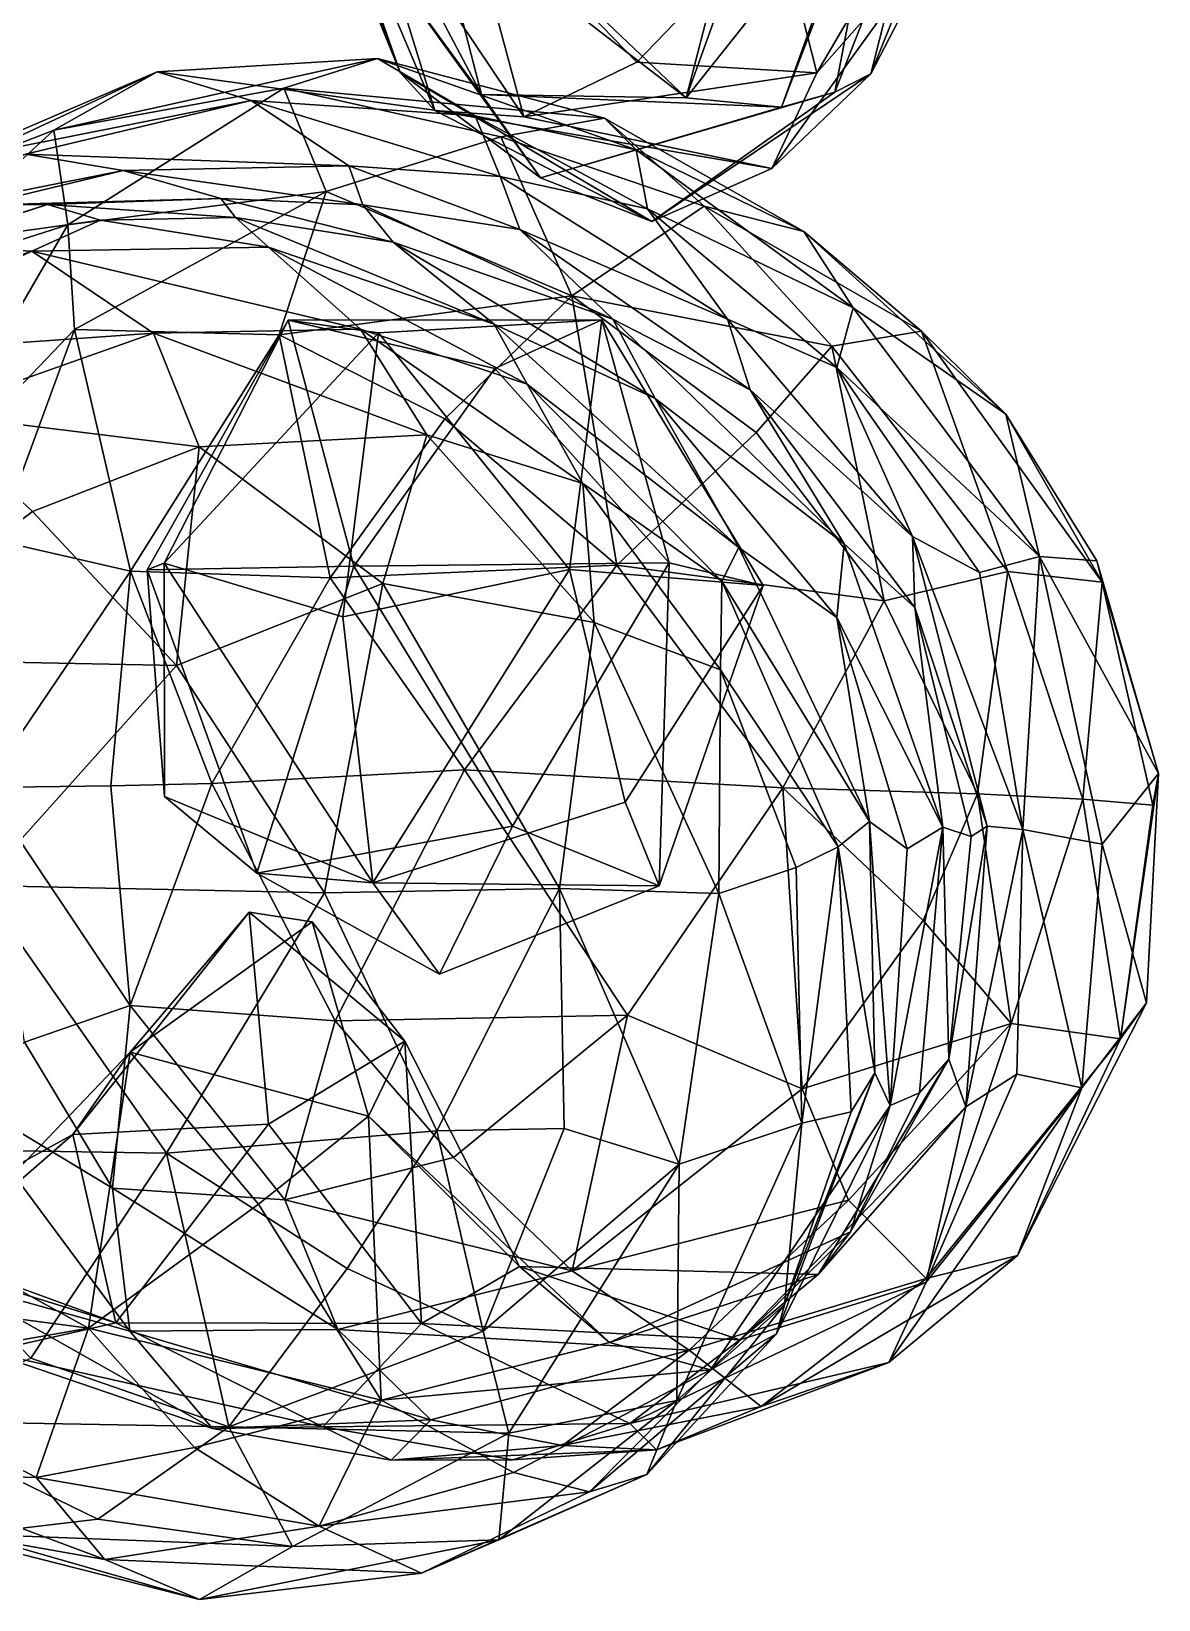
# Model space of a CAD drawing. Extents: x 373697 to 374058, y 6959904 to 6960301.
# Drawn here: x 373932.43 to 373952.57, y 6960066.12 to 6960094.14 of the extents above; entities that cross this region are included whole.
import ezdxf

# ---------------------------------------------------------------- set-up
doc = ezdxf.new("R2010")
doc.units = 0
doc.layers.add('Bht_Fk', color=7, linetype='CONTINUOUS')

msp = doc.modelspace()

# ---------------------------------------------------------------- linework, layer by layer
at = {"layer": 'Bht_Fk'}
for points in [[(373945.837, 6960092.786, 228.473), (373947.545, 6960097.249, 230.813), (373947.751, 6960098.077, 228.889)], [(373945.837, 6960092.786, 228.473), (373947.751, 6960098.077, 228.889), (373946.788, 6960093.053, 226.896)], [(373948.37, 6960097.095, 227.271), (373946.788, 6960093.053, 226.896), (373947.751, 6960098.077, 228.889)], [(373939.021, 6960093.409, 223.509), (373937.48, 6960097.821, 221.43), (373937.513, 6960097.135, 222.833)], [(373939.021, 6960093.409, 223.509), (373939.64, 6960092.726, 221.594), (373937.48, 6960097.821, 221.43)], [(373939.64, 6960092.726, 221.594), (373938.348, 6960096.916, 219.682), (373937.48, 6960097.821, 221.43)], [(373940.478, 6960093.015, 226.923), (373937.768, 6960096.725, 224.382), (373938.058, 6960097.592, 226.345)], [(373940.478, 6960093.015, 226.923), (373938.058, 6960097.592, 226.345), (373939.59, 6960096.456, 228.488)], [(373945.207, 6960095.937, 231.517), (373947.545, 6960097.249, 230.813), (373944.136, 6960092.953, 229.691)], [(373945.837, 6960092.786, 228.473), (373944.136, 6960092.953, 229.691), (373947.545, 6960097.249, 230.813)], [(373946.47, 6960093.4, 222.016), (373948.703, 6960097.212, 222.911), (373945.761, 6960096.196, 220.002)], [(373946.47, 6960093.4, 222.016), (373948.83, 6960096.088, 224.665), (373948.703, 6960097.212, 222.911)], [(373939.021, 6960093.409, 223.509), (373937.513, 6960097.135, 222.833), (373937.768, 6960096.725, 224.382)], [(373938.348, 6960096.916, 219.682), (373939.64, 6960092.726, 221.594), (373941.235, 6960092.616, 220.429)], [(373940.095, 6960096.846, 218.639), (373938.348, 6960096.916, 219.682), (373941.235, 6960092.616, 220.429)], [(373948.37, 6960097.095, 227.271), (373947.43, 6960093.383, 225.575), (373946.788, 6960093.053, 226.896)], [(373948.884, 6960096.996, 226.087), (373947.43, 6960093.383, 225.575), (373948.37, 6960097.095, 227.271)], [(373948.83, 6960096.088, 224.665), (373947.43, 6960093.383, 225.575), (373948.884, 6960096.996, 226.087)], [(373937.768, 6960096.725, 224.382), (373940.478, 6960093.015, 226.923), (373941.533, 6960091.523, 225.526)], [(373941.533, 6960091.523, 225.526), (373939.021, 6960093.409, 223.509), (373937.768, 6960096.725, 224.382)], [(373943.25, 6960093.591, 219.806), (373940.095, 6960096.846, 218.639), (373941.235, 6960092.616, 220.429)], [(373945.761, 6960096.196, 220.002), (373940.095, 6960096.846, 218.639), (373943.25, 6960093.591, 219.806)], [(373939.59, 6960096.456, 228.488), (373941.925, 6960095.057, 230.044), (373944.136, 6960092.953, 229.691)], [(373944.136, 6960092.953, 229.691), (373940.478, 6960093.015, 226.923), (373939.59, 6960096.456, 228.488)], [(373944.943, 6960096.104, 231.517), (373944.136, 6960092.953, 229.691), (373941.925, 6960095.057, 230.044)], [(373943.25, 6960093.591, 219.806), (373946.47, 6960093.4, 222.016), (373945.761, 6960096.196, 220.002)], [(373944.943, 6960096.104, 231.517), (373945.207, 6960095.937, 231.517), (373944.136, 6960092.953, 229.691)], [(373947.43, 6960093.383, 225.575), (373948.83, 6960096.088, 224.665), (373945.664, 6960091.692, 223.456)], [(373948.83, 6960096.088, 224.665), (373946.47, 6960093.4, 222.016), (373945.664, 6960091.692, 223.456)], [(373936.946, 6960093.127, 175.206), (373932.833, 6960092.374, 172.302), (373938.619, 6960093.659, 173.978)], [(373932.833, 6960092.374, 172.302), (373934.68, 6960093.418, 171.148), (373938.619, 6960093.659, 173.978)], [(373934.68, 6960093.418, 171.148), (373940.364, 6960092.635, 172.749), (373938.619, 6960093.659, 173.978)], [(373942.675, 6960092.591, 176.842), (373936.946, 6960093.127, 175.206), (373938.619, 6960093.659, 173.978)], [(373942.675, 6960092.591, 176.842), (373938.619, 6960093.659, 173.978), (373943.239, 6960092.023, 175.258)], [(373938.619, 6960093.659, 173.978), (373940.364, 6960092.635, 172.749), (373943.239, 6960092.023, 175.258)], [(373946.47, 6960093.4, 222.016), (373943.25, 6960093.591, 219.806), (373941.235, 6960092.616, 220.429)], [(373934.68, 6960093.418, 171.148), (373932.833, 6960092.374, 172.302), (373930.484, 6960091.457, 169.897)], [(373930.484, 6960091.457, 169.897), (373930.998, 6960091.842, 168.283), (373934.68, 6960093.418, 171.148)], [(373930.998, 6960091.842, 168.283), (373936.36, 6960092.905, 169.913), (373934.68, 6960093.418, 171.148)], [(373934.68, 6960093.418, 171.148), (373936.36, 6960092.905, 169.913), (373940.364, 6960092.635, 172.749)], [(373943.52, 6960090.743, 224.38), (373939.021, 6960093.409, 223.509), (373941.533, 6960091.523, 225.526)], [(373943.52, 6960090.743, 224.38), (373939.64, 6960092.726, 221.594), (373939.021, 6960093.409, 223.509)], [(373941.235, 6960092.616, 220.429), (373945.664, 6960091.692, 223.456), (373946.47, 6960093.4, 222.016)], [(373943.52, 6960090.743, 224.38), (373947.43, 6960093.383, 225.575), (373945.664, 6960091.692, 223.456)], [(373947.43, 6960093.383, 225.575), (373943.52, 6960090.743, 224.38), (373946.788, 6960093.053, 226.896)], [(373933.084, 6960090.683, 174.264), (373932.833, 6960092.374, 172.302), (373936.946, 6960093.127, 175.206)], [(373933.084, 6960090.683, 174.264), (373936.946, 6960093.127, 175.206), (373937.704, 6960091.279, 177.348)], [(373940.819, 6960092.256, 177.798), (373936.946, 6960093.127, 175.206), (373942.675, 6960092.591, 176.842)], [(373937.704, 6960091.279, 177.348), (373936.946, 6960093.127, 175.206), (373940.819, 6960092.256, 177.798)], [(373944.136, 6960092.953, 229.691), (373945.837, 6960092.786, 228.473), (373940.478, 6960093.015, 226.923)], [(373941.533, 6960091.523, 225.526), (373940.478, 6960093.015, 226.923), (373945.837, 6960092.786, 228.473)], [(373945.837, 6960092.786, 228.473), (373946.788, 6960093.053, 226.896), (373941.533, 6960091.523, 225.526)], [(373946.788, 6960093.053, 226.896), (373943.52, 6960090.743, 224.38), (373941.533, 6960091.523, 225.526)], [(373930.998, 6960091.842, 168.283), (373932.33, 6960091.946, 167.013), (373936.36, 6960092.905, 169.913)], [(373932.33, 6960091.946, 167.013), (373938.106, 6960091.742, 168.682), (373936.36, 6960092.905, 169.913)], [(373936.36, 6960092.905, 169.913), (373940.811, 6960091.551, 171.165), (373940.364, 6960092.635, 172.749)], [(373936.36, 6960092.905, 169.913), (373938.106, 6960091.742, 168.682), (373940.811, 6960091.551, 171.165)], [(373939.64, 6960092.726, 221.594), (373943.52, 6960090.743, 224.38), (373945.664, 6960091.692, 223.456)], [(373945.664, 6960091.692, 223.456), (373941.235, 6960092.616, 220.429), (373939.64, 6960092.726, 221.594)], [(373943.239, 6960092.023, 175.258), (373940.364, 6960092.635, 172.749), (373943.441, 6960090.971, 173.614)], [(373940.364, 6960092.635, 172.749), (373940.811, 6960091.551, 171.165), (373943.441, 6960090.971, 173.614)], [(373944.456, 6960091.018, 179.251), (373940.819, 6960092.256, 177.798), (373942.675, 6960092.591, 176.842)], [(373942.675, 6960092.591, 176.842), (373943.239, 6960092.023, 175.258), (373946.235, 6960090.567, 177.722)], [(373944.456, 6960091.018, 179.251), (373942.675, 6960092.591, 176.842), (373946.235, 6960090.567, 177.722)], [(373932.833, 6960092.374, 172.302), (373929.891, 6960089.667, 171.348), (373930.484, 6960091.457, 169.897)], [(373932.833, 6960092.374, 172.302), (373933.084, 6960090.683, 174.264), (373929.891, 6960089.667, 171.348)], [(373937.704, 6960091.279, 177.348), (373940.819, 6960092.256, 177.798), (373942.09, 6960089.418, 180.011)], [(373942.09, 6960089.418, 180.011), (373940.819, 6960092.256, 177.798), (373944.456, 6960091.018, 179.251)], [(373934.075, 6960091.658, 165.829), (373932.33, 6960091.946, 167.013), (373930.392, 6960090.926, 164.358)], [(373932.33, 6960091.946, 167.013), (373934.075, 6960091.658, 165.829), (373938.106, 6960091.742, 168.682)], [(373946.235, 6960090.567, 177.722), (373943.239, 6960092.023, 175.258), (373947.117, 6960089.201, 176.296)], [(373943.239, 6960092.023, 175.258), (373943.441, 6960090.971, 173.614), (373947.117, 6960089.201, 176.296)], [(373931.508, 6960091.037, 163.409), (373934.075, 6960091.658, 165.829), (373930.392, 6960090.926, 164.358)], [(373935.819, 6960091.156, 164.641), (373934.075, 6960091.658, 165.829), (373931.508, 6960091.037, 163.409)], [(373934.075, 6960091.658, 165.829), (373938.358, 6960091.041, 167.064), (373938.106, 6960091.742, 168.682)], [(373934.075, 6960091.658, 165.829), (373935.819, 6960091.156, 164.641), (373938.358, 6960091.041, 167.064)], [(373938.106, 6960091.742, 168.682), (373941.162, 6960090.6, 169.556), (373940.811, 6960091.551, 171.165)], [(373938.106, 6960091.742, 168.682), (373938.358, 6960091.041, 167.064), (373941.162, 6960090.6, 169.556)], [(373940.811, 6960091.551, 171.165), (373944.871, 6960089.001, 172.255), (373943.441, 6960090.971, 173.614)], [(373940.811, 6960091.551, 171.165), (373941.162, 6960090.6, 169.556), (373944.871, 6960089.001, 172.255)], [(373928.726, 6960089.751, 160.914), (373930.411, 6960090.314, 159.741), (373932.721, 6960091.05, 162.449)], [(373932.721, 6960091.05, 162.449), (373931.508, 6960091.037, 163.409), (373928.726, 6960089.751, 160.914)], [(373930.411, 6960090.314, 159.741), (373933.671, 6960090.77, 160.893), (373932.721, 6960091.05, 162.449)], [(373935.819, 6960091.156, 164.641), (373931.508, 6960091.037, 163.409), (373932.721, 6960091.05, 162.449)], [(373935.819, 6960091.156, 164.641), (373932.721, 6960091.05, 162.449), (373936.084, 6960090.817, 163.022)], [(373932.721, 6960091.05, 162.449), (373933.671, 6960090.77, 160.893), (373936.084, 6960090.817, 163.022)], [(373933.205, 6960088.817, 175.396), (373933.084, 6960090.683, 174.264), (373937.704, 6960091.279, 177.348)], [(373933.205, 6960088.817, 175.396), (373937.704, 6960091.279, 177.348), (373936.861, 6960088.721, 178.08)], [(373938.358, 6960091.041, 167.064), (373935.819, 6960091.156, 164.641), (373938.897, 6960090.378, 165.504)], [(373935.819, 6960091.156, 164.641), (373936.084, 6960090.817, 163.022), (373938.897, 6960090.378, 165.504)], [(373936.861, 6960088.721, 178.08), (373937.704, 6960091.279, 177.348), (373942.09, 6960089.418, 180.011)], [(373938.358, 6960091.041, 167.064), (373942.821, 6960088.997, 168.274), (373941.162, 6960090.6, 169.556)], [(373938.358, 6960091.041, 167.064), (373938.897, 6960090.378, 165.504), (373942.821, 6960088.997, 168.274)], [(373932.442, 6960090.214, 158.631), (373933.671, 6960090.77, 160.893), (373930.411, 6960090.314, 159.741)], [(373932.442, 6960090.214, 158.631), (373936.673, 6960090.284, 161.491), (373933.671, 6960090.77, 160.893)], [(373936.084, 6960090.817, 163.022), (373933.671, 6960090.77, 160.893), (373936.673, 6960090.284, 161.491)], [(373940.702, 6960088.911, 164.263), (373936.084, 6960090.817, 163.022), (373936.673, 6960090.284, 161.491)], [(373938.897, 6960090.378, 165.504), (373936.084, 6960090.817, 163.022), (373940.702, 6960088.911, 164.263)], [(373944.456, 6960091.018, 179.251), (373946.737, 6960088.518, 180.873), (373942.09, 6960089.418, 180.011)], [(373943.441, 6960090.971, 173.614), (373946.824, 6960088.138, 174.49), (373947.117, 6960089.201, 176.296)], [(373944.871, 6960089.001, 172.255), (373946.824, 6960088.138, 174.49), (373943.441, 6960090.971, 173.614)], [(373944.456, 6960091.018, 179.251), (373948.338, 6960088.784, 179.771), (373946.737, 6960088.518, 180.873)], [(373948.338, 6960088.784, 179.771), (373944.456, 6960091.018, 179.251), (373946.235, 6960090.567, 177.722)], [(373929.891, 6960089.667, 171.348), (373933.084, 6960090.683, 174.264), (373930.149, 6960085.624, 173.308)], [(373933.084, 6960090.683, 174.264), (373933.205, 6960088.817, 175.396), (373930.149, 6960085.624, 173.308)], [(373941.162, 6960090.6, 169.556), (373945.278, 6960087.735, 170.424), (373944.871, 6960089.001, 172.255)], [(373942.821, 6960088.997, 168.274), (373945.278, 6960087.735, 170.424), (373941.162, 6960090.6, 169.556)], [(373949.847, 6960087.303, 178.718), (373946.235, 6960090.567, 177.722), (373947.117, 6960089.201, 176.296)], [(373948.338, 6960088.784, 179.771), (373946.235, 6960090.567, 177.722), (373949.847, 6960087.303, 178.718)], [(373930.411, 6960090.314, 159.741), (373926.923, 6960088.265, 156.878), (373932.442, 6960090.214, 158.631)], [(373932.442, 6960090.214, 158.631), (373926.923, 6960088.265, 156.878), (373928.457, 6960088.313, 155.656)], [(373928.457, 6960088.313, 155.656), (373934.619, 6960088.751, 157.389), (373932.442, 6960090.214, 158.631)], [(373936.673, 6960090.284, 161.491), (373932.442, 6960090.214, 158.631), (373938.315, 6960088.822, 160.113)], [(373932.442, 6960090.214, 158.631), (373934.619, 6960088.751, 157.389), (373938.315, 6960088.822, 160.113)], [(373941.291, 6960087.837, 162.61), (373936.673, 6960090.284, 161.491), (373938.315, 6960088.822, 160.113)], [(373936.673, 6960090.284, 161.491), (373941.291, 6960087.837, 162.61), (373940.702, 6960088.911, 164.263)], [(373938.897, 6960090.378, 165.504), (373943.582, 6960087.581, 166.784), (373942.821, 6960088.997, 168.274)], [(373940.702, 6960088.911, 164.263), (373943.582, 6960087.581, 166.784), (373938.897, 6960090.378, 165.504)], [(373942.09, 6960089.418, 180.011), (373939.824, 6960087.218, 180.023), (373936.861, 6960088.721, 178.08)], [(373942.09, 6960089.418, 180.011), (373942.892, 6960084.607, 181.556), (373939.824, 6960087.218, 180.023)], [(373942.09, 6960089.418, 180.011), (373946.737, 6960088.518, 180.873), (373945.382, 6960086.976, 181.545)], [(373942.09, 6960089.418, 180.011), (373945.382, 6960086.976, 181.545), (373942.892, 6960084.607, 181.556)], [(373946.824, 6960088.138, 174.49), (373950.444, 6960084.76, 177.134), (373947.117, 6960089.201, 176.296)], [(373950.444, 6960084.76, 177.134), (373949.847, 6960087.303, 178.718), (373947.117, 6960089.201, 176.296)], [(373933.205, 6960088.817, 175.396), (373931.818, 6960085.042, 175.186), (373930.149, 6960085.624, 173.308)], [(373931.818, 6960085.042, 175.186), (373933.205, 6960088.817, 175.396), (373934.207, 6960084.495, 177.328)], [(373933.205, 6960088.817, 175.396), (373936.861, 6960088.721, 178.08), (373934.207, 6960084.495, 177.328)], [(373937.023, 6960088.98, 41.424), (373934.5, 6960084.518, 40.595), (373934.807, 6960084.639, 38.564)], [(373934.5, 6960084.518, 40.595), (373937.023, 6960088.98, 41.424), (373938.195, 6960084.586, 43.312)], [(373934.619, 6960088.751, 157.389), (373939.497, 6960086.931, 159.064), (373938.315, 6960088.822, 160.113)], [(373938.634, 6960088.754, 40.13), (373937.023, 6960088.98, 41.424), (373934.807, 6960084.639, 38.564)], [(373940.717, 6960088.118, 43.803), (373937.023, 6960088.98, 41.424), (373942.625, 6960088.989, 43.056)], [(373937.023, 6960088.98, 41.424), (373938.634, 6960088.754, 40.13), (373942.625, 6960088.989, 43.056)], [(373937.023, 6960088.98, 41.424), (373940.717, 6960088.118, 43.803), (373938.195, 6960084.586, 43.312)], [(373942.289, 6960086.066, 161.289), (373941.291, 6960087.837, 162.61), (373938.315, 6960088.822, 160.113)], [(373939.497, 6960086.931, 159.064), (373942.289, 6960086.066, 161.289), (373938.315, 6960088.822, 160.113)], [(373938.634, 6960088.754, 40.13), (373942.047, 6960084.524, 40.657), (373942.625, 6960088.989, 43.056)], [(373940.702, 6960088.911, 164.263), (373945.073, 6960084.921, 165.441), (373943.582, 6960087.581, 166.784)], [(373940.702, 6960088.911, 164.263), (373941.291, 6960087.837, 162.61), (373945.073, 6960084.921, 165.441)], [(373943.832, 6960084.644, 44.987), (373940.717, 6960088.118, 43.803), (373942.625, 6960088.989, 43.056)], [(373942.047, 6960084.524, 40.657), (373945.51, 6960084.24, 43.673), (373942.625, 6960088.989, 43.056)], [(373945.51, 6960084.24, 43.673), (373943.832, 6960084.644, 44.987), (373942.625, 6960088.989, 43.056)], [(373946.959, 6960084.986, 169.367), (373945.278, 6960087.735, 170.424), (373942.821, 6960088.997, 168.274)], [(373943.582, 6960087.581, 166.784), (373946.959, 6960084.986, 169.367), (373942.821, 6960088.997, 168.274)], [(373946.824, 6960088.138, 174.49), (373944.871, 6960089.001, 172.255), (373948.178, 6960085.115, 173.024)], [(373944.871, 6960089.001, 172.255), (373945.278, 6960087.735, 170.424), (373948.178, 6960085.115, 173.024)], [(373948.338, 6960088.784, 179.771), (373949.882, 6960084.491, 181.896), (373946.737, 6960088.518, 180.873)], [(373949.882, 6960084.491, 181.896), (373948.338, 6960088.784, 179.771), (373951.567, 6960084.303, 180.64)], [(373948.338, 6960088.784, 179.771), (373949.847, 6960087.303, 178.718), (373951.567, 6960084.303, 180.64)], [(373928.457, 6960088.313, 155.656), (373930.574, 6960087.321, 154.838), (373934.619, 6960088.751, 157.389)], [(373930.574, 6960087.321, 154.838), (373935.433, 6960086.716, 156.183), (373934.619, 6960088.751, 157.389)], [(373936.861, 6960088.721, 178.08), (373937.775, 6960084.378, 179.641), (373934.207, 6960084.495, 177.328)], [(373935.433, 6960086.716, 156.183), (373939.497, 6960086.931, 159.064), (373934.619, 6960088.751, 157.389)], [(373938.634, 6960088.754, 40.13), (373934.807, 6960084.639, 38.564), (373938.001, 6960083.683, 38.776)], [(373939.824, 6960087.218, 180.023), (373937.775, 6960084.378, 179.641), (373936.861, 6960088.721, 178.08)], [(373938.001, 6960083.683, 38.776), (373942.047, 6960084.524, 40.657), (373938.634, 6960088.754, 40.13)], [(373947.671, 6960083.969, 182.287), (373945.382, 6960086.976, 181.545), (373946.737, 6960088.518, 180.873)], [(373949.882, 6960084.491, 181.896), (373947.671, 6960083.969, 182.287), (373946.737, 6960088.518, 180.873)], [(373940.717, 6960088.118, 43.803), (373943.832, 6960084.644, 44.987), (373938.195, 6960084.586, 43.312)], [(373946.824, 6960088.138, 174.49), (373949.373, 6960084.471, 175.123), (373950.444, 6960084.76, 177.134)], [(373948.178, 6960085.115, 173.024), (373949.373, 6960084.471, 175.123), (373946.824, 6960088.138, 174.49)], [(373944.77, 6960084.32, 163.627), (373945.073, 6960084.921, 165.441), (373941.291, 6960087.837, 162.61)], [(373944.77, 6960084.32, 163.627), (373941.291, 6960087.837, 162.61), (373942.289, 6960086.066, 161.289)], [(373945.278, 6960087.735, 170.424), (373948.216, 6960083.846, 171.19), (373948.178, 6960085.115, 173.024)], [(373945.278, 6960087.735, 170.424), (373946.959, 6960084.986, 169.367), (373948.216, 6960083.846, 171.19)], [(373946.823, 6960083.671, 167.626), (373943.582, 6960087.581, 166.784), (373945.073, 6960084.921, 165.441)], [(373943.582, 6960087.581, 166.784), (373946.823, 6960083.671, 167.626), (373946.959, 6960084.986, 169.367)], [(373928.995, 6960082.93, 152.458), (373932.454, 6960085.565, 154.313), (373930.574, 6960087.321, 154.838)], [(373930.574, 6960087.321, 154.838), (373932.454, 6960085.565, 154.313), (373935.433, 6960086.716, 156.183)], [(373937.775, 6960084.378, 179.641), (373939.824, 6960087.218, 180.023), (373942.892, 6960084.607, 181.556)], [(373949.847, 6960087.303, 178.718), (373951.472, 6960084.683, 179.114), (373951.567, 6960084.303, 180.64)], [(373951.472, 6960084.683, 179.114), (373949.847, 6960087.303, 178.718), (373950.444, 6960084.76, 177.134)], [(373938.713, 6960084.277, 156.861), (373939.497, 6960086.931, 159.064), (373935.433, 6960086.716, 156.183)], [(373942.489, 6960083.578, 159.581), (373939.497, 6960086.931, 159.064), (373938.713, 6960084.277, 156.861)], [(373939.497, 6960086.931, 159.064), (373942.489, 6960083.578, 159.581), (373942.289, 6960086.066, 161.289)], [(373942.892, 6960084.607, 181.556), (373945.382, 6960086.976, 181.545), (373947.671, 6960083.969, 182.287)], [(373932.454, 6960085.565, 154.313), (373935.026, 6960082.809, 154.269), (373935.433, 6960086.716, 156.183)], [(373935.026, 6960082.809, 154.269), (373938.713, 6960084.277, 156.861), (373935.433, 6960086.716, 156.183)], [(373942.289, 6960086.066, 161.289), (373944.748, 6960082.735, 161.904), (373944.77, 6960084.32, 163.627)], [(373942.289, 6960086.066, 161.289), (373942.489, 6960083.578, 159.581), (373944.748, 6960082.735, 161.904)], [(373928.995, 6960082.93, 152.458), (373935.026, 6960082.809, 154.269), (373932.454, 6960085.565, 154.313)], [(373931.818, 6960085.042, 175.186), (373934.207, 6960084.495, 177.328), (373931.593, 6960080.631, 175.143)], [(373944.77, 6960084.32, 163.627), (373947.411, 6960080.025, 166.232), (373945.073, 6960084.921, 165.441)], [(373947.411, 6960080.025, 166.232), (373946.823, 6960083.671, 167.626), (373945.073, 6960084.921, 165.441)], [(373946.823, 6960083.671, 167.626), (373948.72, 6960079.925, 169.83), (373946.959, 6960084.986, 169.367)], [(373948.216, 6960083.846, 171.19), (373946.959, 6960084.986, 169.367), (373948.72, 6960079.925, 169.83)], [(373948.178, 6960085.115, 173.024), (373949.509, 6960079.938, 173.41), (373950.146, 6960079.883, 175.222)], [(373949.373, 6960084.471, 175.123), (373948.178, 6960085.115, 173.024), (373950.146, 6960079.883, 175.222)], [(373948.216, 6960083.846, 171.19), (373949.509, 6960079.938, 173.41), (373948.178, 6960085.115, 173.024)], [(373934.807, 6960084.639, 38.564), (373934.5, 6960084.518, 40.595), (373934.815, 6960080.469, 39.086)], [(373936.463, 6960079.102, 41.065), (373934.5, 6960084.518, 40.595), (373938.195, 6960084.586, 43.312)], [(373934.815, 6960080.469, 39.086), (373938.536, 6960078.931, 39.531), (373934.807, 6960084.639, 38.564)], [(373938.536, 6960078.931, 39.531), (373938.001, 6960083.683, 38.776), (373934.807, 6960084.639, 38.564)], [(373941.032, 6960079.939, 43.985), (373936.463, 6960079.102, 41.065), (373938.195, 6960084.586, 43.312)], [(373937.775, 6960084.378, 179.641), (373942.892, 6960084.607, 181.556), (373940.17, 6960080.946, 181.007)], [(373943.832, 6960084.644, 44.987), (373941.032, 6960079.939, 43.985), (373938.195, 6960084.586, 43.312)], [(373940.17, 6960080.946, 181.007), (373942.892, 6960084.607, 181.556), (373945.861, 6960080.624, 182.376)], [(373943.653, 6960078.877, 43.16), (373941.032, 6960079.939, 43.985), (373943.832, 6960084.644, 44.987)], [(373942.892, 6960084.607, 181.556), (373947.671, 6960083.969, 182.287), (373945.861, 6960080.624, 182.376)], [(373943.653, 6960078.877, 43.16), (373943.832, 6960084.644, 44.987), (373945.51, 6960084.24, 43.673)], [(373950.444, 6960084.76, 177.134), (373949.373, 6960084.471, 175.123), (373950.146, 6960079.883, 175.222)], [(373950.444, 6960084.76, 177.134), (373950.146, 6960079.883, 175.222), (373951.565, 6960079.618, 177.286)], [(373950.444, 6960084.76, 177.134), (373951.565, 6960079.618, 177.286), (373952.575, 6960080.881, 179.567)], [(373952.575, 6960080.881, 179.567), (373951.472, 6960084.683, 179.114), (373950.444, 6960084.76, 177.134)], [(373952.575, 6960080.881, 179.567), (373951.567, 6960084.303, 180.64), (373951.472, 6960084.683, 179.114)], [(373931.593, 6960080.631, 175.143), (373934.207, 6960084.495, 177.328), (373933.854, 6960080.66, 177.345)], [(373934.207, 6960084.495, 177.328), (373935.66, 6960080.702, 178.781), (373933.854, 6960080.66, 177.345)], [(373937.775, 6960084.378, 179.641), (373935.66, 6960080.702, 178.781), (373934.207, 6960084.495, 177.328)], [(373936.463, 6960079.102, 41.065), (373934.815, 6960080.469, 39.086), (373934.5, 6960084.518, 40.595)], [(373935.66, 6960080.702, 178.781), (373937.775, 6960084.378, 179.641), (373940.17, 6960080.946, 181.007)], [(373942.047, 6960084.524, 40.657), (373938.001, 6960083.683, 38.776), (373938.536, 6960078.931, 39.531)], [(373938.536, 6960078.931, 39.531), (373943.044, 6960080.369, 41.415), (373942.047, 6960084.524, 40.657)], [(373942.047, 6960084.524, 40.657), (373943.044, 6960080.369, 41.415), (373945.51, 6960084.24, 43.673)], [(373944.748, 6960082.735, 161.904), (373946.849, 6960079.574, 164.148), (373944.77, 6960084.32, 163.627)], [(373946.849, 6960079.574, 164.148), (373947.411, 6960080.025, 166.232), (373944.77, 6960084.32, 163.627)], [(373949.341, 6960080.519, 182.457), (373947.671, 6960083.969, 182.287), (373949.882, 6960084.491, 181.896)], [(373951.219, 6960080.423, 181.961), (373949.341, 6960080.519, 182.457), (373949.882, 6960084.491, 181.896)], [(373951.219, 6960080.423, 181.961), (373949.882, 6960084.491, 181.896), (373951.567, 6960084.303, 180.64)], [(373952.474, 6960080.314, 180.978), (373951.219, 6960080.423, 181.961), (373951.567, 6960084.303, 180.64)], [(373952.474, 6960080.314, 180.978), (373951.567, 6960084.303, 180.64), (373952.575, 6960080.881, 179.567)], [(373938.713, 6960084.277, 156.861), (373935.026, 6960082.809, 154.269), (373937.672, 6960078.748, 154.538)], [(373941.873, 6960078.824, 157.551), (373938.713, 6960084.277, 156.861), (373937.672, 6960078.748, 154.538)], [(373941.873, 6960078.824, 157.551), (373942.489, 6960083.578, 159.581), (373938.713, 6960084.277, 156.861)], [(373943.044, 6960080.369, 41.415), (373943.653, 6960078.877, 43.16), (373945.51, 6960084.24, 43.673)], [(373945.861, 6960080.624, 182.376), (373947.671, 6960083.969, 182.287), (373949.341, 6960080.519, 182.457)], [(373948.216, 6960083.846, 171.19), (373949.226, 6960079.759, 171.571), (373949.509, 6960079.938, 173.41)], [(373949.226, 6960079.759, 171.571), (373948.216, 6960083.846, 171.19), (373948.72, 6960079.925, 169.83)], [(373944.716, 6960078.737, 160.232), (373942.489, 6960083.578, 159.581), (373941.873, 6960078.824, 157.551)], [(373942.489, 6960083.578, 159.581), (373944.716, 6960078.737, 160.232), (373944.748, 6960082.735, 161.904)], [(373946.823, 6960083.671, 167.626), (373948.083, 6960079.535, 167.852), (373948.72, 6960079.925, 169.83)], [(373948.083, 6960079.535, 167.852), (373946.823, 6960083.671, 167.626), (373947.411, 6960080.025, 166.232)], [(373928.995, 6960082.93, 152.458), (373931.506, 6960078.878, 152.304), (373935.026, 6960082.809, 154.269)], [(373935.026, 6960082.809, 154.269), (373931.506, 6960078.878, 152.304), (373937.672, 6960078.748, 154.538)], [(373944.716, 6960078.737, 160.232), (373946.098, 6960079.203, 162.198), (373944.748, 6960082.735, 161.904)], [(373946.098, 6960079.203, 162.198), (373946.849, 6960079.574, 164.148), (373944.748, 6960082.735, 161.904)], [(373940.17, 6960080.946, 181.007), (373937.862, 6960076.462, 180.021), (373935.66, 6960080.702, 178.781)], [(373940.17, 6960080.946, 181.007), (373943.086, 6960076.564, 181.418), (373937.862, 6960076.462, 180.021)], [(373943.086, 6960076.564, 181.418), (373940.17, 6960080.946, 181.007), (373945.861, 6960080.624, 182.376)], [(373934.202, 6960076.736, 177.118), (373931.593, 6960080.631, 175.143), (373933.854, 6960080.66, 177.345)], [(373933.854, 6960080.66, 177.345), (373935.66, 6960080.702, 178.781), (373934.202, 6960076.736, 177.118)], [(373934.202, 6960076.736, 177.118), (373935.66, 6960080.702, 178.781), (373937.862, 6960076.462, 180.021)], [(373952.361, 6960076.785, 179.159), (373952.575, 6960080.881, 179.567), (373951.565, 6960079.618, 177.286)], [(373952.575, 6960080.881, 179.567), (373952.361, 6960076.785, 179.159), (373951.894, 6960076.138, 180.592)], [(373952.575, 6960080.881, 179.567), (373951.894, 6960076.138, 180.592), (373952.474, 6960080.314, 180.978)], [(373931.593, 6960080.631, 175.143), (373934.202, 6960076.736, 177.118), (373932.309, 6960076.084, 175.088)], [(373938.536, 6960078.931, 39.531), (373934.815, 6960080.469, 39.086), (373936.463, 6960079.102, 41.065)], [(373943.086, 6960076.564, 181.418), (373945.861, 6960080.624, 182.376), (373946.205, 6960075.249, 181.475)], [(373945.861, 6960080.624, 182.376), (373948.367, 6960078.256, 182.304), (373946.205, 6960075.249, 181.475)], [(373945.861, 6960080.624, 182.376), (373949.341, 6960080.519, 182.457), (373948.367, 6960078.256, 182.304)], [(373948.367, 6960078.256, 182.304), (373949.341, 6960080.519, 182.457), (373949.94, 6960076.416, 181.7)], [(373949.341, 6960080.519, 182.457), (373951.219, 6960080.423, 181.961), (373949.94, 6960076.416, 181.7)], [(373951.219, 6960080.423, 181.961), (373951.894, 6960076.138, 180.592), (373949.94, 6960076.416, 181.7)], [(373951.219, 6960080.423, 181.961), (373952.474, 6960080.314, 180.978), (373951.894, 6960076.138, 180.592)], [(373943.653, 6960078.877, 43.16), (373943.044, 6960080.369, 41.415), (373938.536, 6960078.931, 39.531)], [(373941.032, 6960079.939, 43.985), (373939.729, 6960077.296, 41.625), (373936.463, 6960079.102, 41.065)], [(373941.032, 6960079.939, 43.985), (373943.653, 6960078.877, 43.16), (373939.729, 6960077.296, 41.625)], [(373947.502, 6960075.533, 165.678), (373947.411, 6960080.025, 166.232), (373946.849, 6960079.574, 164.148)], [(373947.779, 6960074.95, 167.689), (373947.411, 6960080.025, 166.232), (373947.502, 6960075.533, 165.678)], [(373947.779, 6960074.95, 167.689), (373948.083, 6960079.535, 167.852), (373947.411, 6960080.025, 166.232)], [(373947.779, 6960074.95, 167.689), (373948.303, 6960075.175, 169.492), (373948.72, 6960079.925, 169.83)], [(373948.083, 6960079.535, 167.852), (373947.779, 6960074.95, 167.689), (373948.72, 6960079.925, 169.83)], [(373948.828, 6960075.78, 171.263), (373948.72, 6960079.925, 169.83), (373948.303, 6960075.175, 169.492)], [(373948.72, 6960079.925, 169.83), (373948.828, 6960075.78, 171.263), (373949.226, 6960079.759, 171.571)], [(373948.828, 6960075.78, 171.263), (373949.133, 6960074.924, 173.36), (373949.509, 6960079.938, 173.41)], [(373949.226, 6960079.759, 171.571), (373948.828, 6960075.78, 171.263), (373949.509, 6960079.938, 173.41)], [(373949.509, 6960079.938, 173.41), (373949.133, 6960074.924, 173.36), (373950.146, 6960079.883, 175.222)], [(373949.133, 6960074.924, 173.36), (373950.042, 6960075.511, 175.076), (373950.146, 6960079.883, 175.222)], [(373950.042, 6960075.511, 175.076), (373951.202, 6960075.263, 177.101), (373950.146, 6960079.883, 175.222)], [(373951.202, 6960075.263, 177.101), (373951.565, 6960079.618, 177.286), (373950.146, 6960079.883, 175.222)], [(373946.098, 6960079.203, 162.198), (373946.197, 6960074.633, 162.102), (373946.849, 6960079.574, 164.148)], [(373946.197, 6960074.633, 162.102), (373947.082, 6960074.834, 164.056), (373946.849, 6960079.574, 164.148)], [(373947.082, 6960074.834, 164.056), (373947.502, 6960075.533, 165.678), (373946.849, 6960079.574, 164.148)], [(373952.361, 6960076.785, 179.159), (373951.565, 6960079.618, 177.286), (373951.202, 6960075.263, 177.101)], [(373939.729, 6960077.296, 41.625), (373938.536, 6960078.931, 39.531), (373936.463, 6960079.102, 41.065)], [(373946.098, 6960079.203, 162.198), (373944.716, 6960078.737, 160.232), (373946.197, 6960074.633, 162.102)], [(373928.782, 6960074.195, 151.848), (373934.851, 6960074.095, 153.543), (373931.506, 6960078.878, 152.304)], [(373931.506, 6960078.878, 152.304), (373934.851, 6960074.095, 153.543), (373937.672, 6960078.748, 154.538)], [(373934.851, 6960074.095, 153.543), (373939.681, 6960074.496, 155.834), (373937.672, 6960078.748, 154.538)], [(373939.681, 6960074.496, 155.834), (373941.873, 6960078.824, 157.551), (373937.672, 6960078.748, 154.538)], [(373939.729, 6960077.296, 41.625), (373943.653, 6960078.877, 43.16), (373938.536, 6960078.931, 39.531)], [(373941.873, 6960078.824, 157.551), (373939.681, 6960074.496, 155.834), (373941.951, 6960074.54, 157.501)], [(373944.006, 6960073.902, 159.485), (373941.873, 6960078.824, 157.551), (373941.951, 6960074.54, 157.501)], [(373944.006, 6960073.902, 159.485), (373944.716, 6960078.737, 160.232), (373941.873, 6960078.824, 157.551)], [(373944.716, 6960078.737, 160.232), (373944.006, 6960073.902, 159.485), (373946.197, 6960074.633, 162.102)], [(373936.325, 6960078.407, 167.839), (373933.173, 6960074.43, 166.592), (373936.67, 6960074.614, 168.846)], [(373936.325, 6960078.407, 167.839), (373934.2, 6960075.9, 165.525), (373933.173, 6960074.43, 166.592)], [(373937.453, 6960078.229, 167.069), (373934.2, 6960075.9, 165.525), (373936.325, 6960078.407, 167.839)], [(373938.46, 6960074.758, 166.892), (373934.2, 6960075.9, 165.525), (373937.453, 6960078.229, 167.069)], [(373939.104, 6960076.101, 168.824), (373936.325, 6960078.407, 167.839), (373936.67, 6960074.614, 168.846)], [(373937.453, 6960078.229, 167.069), (373936.325, 6960078.407, 167.839), (373939.104, 6960076.101, 168.824)], [(373938.46, 6960074.758, 166.892), (373937.453, 6960078.229, 167.069), (373939.104, 6960076.101, 168.824)], [(373948.367, 6960078.256, 182.304), (373949.94, 6960076.416, 181.7), (373946.205, 6960075.249, 181.475)], [(373933.886, 6960073.474, 175.471), (373932.309, 6960076.084, 175.088), (373934.202, 6960076.736, 177.118)], [(373933.886, 6960073.474, 175.471), (373934.202, 6960076.736, 177.118), (373936.965, 6960073.266, 177.744)], [(373936.965, 6960073.266, 177.744), (373934.202, 6960076.736, 177.118), (373937.862, 6960076.462, 180.021)], [(373950.051, 6960072.269, 178.153), (373951.894, 6960076.138, 180.592), (373952.361, 6960076.785, 179.159)], [(373951.202, 6960075.263, 177.101), (373950.051, 6960072.269, 178.153), (373952.361, 6960076.785, 179.159)], [(373939.978, 6960074.02, 179.734), (373936.965, 6960073.266, 177.744), (373937.862, 6960076.462, 180.021)], [(373943.086, 6960076.564, 181.418), (373939.978, 6960074.02, 179.734), (373937.862, 6960076.462, 180.021)], [(373939.978, 6960074.02, 179.734), (373943.086, 6960076.564, 181.418), (373942.097, 6960071.996, 179.221)], [(373943.086, 6960076.564, 181.418), (373946.205, 6960075.249, 181.475), (373942.097, 6960071.996, 179.221)], [(373947.032, 6960073.259, 180.645), (373946.205, 6960075.249, 181.475), (373949.94, 6960076.416, 181.7)], [(373949.94, 6960076.416, 181.7), (373948.424, 6960071.859, 179.368), (373947.032, 6960073.259, 180.645)], [(373951.894, 6960076.138, 180.592), (373948.424, 6960071.859, 179.368), (373949.94, 6960076.416, 181.7)], [(373933.173, 6960074.43, 166.592), (373934.2, 6960075.9, 165.525), (373930.848, 6960072.408, 164.13)], [(373930.848, 6960072.408, 164.13), (373934.2, 6960075.9, 165.525), (373933.452, 6960070.972, 163.317)], [(373931.009, 6960075.204, 173.336), (373932.309, 6960076.084, 175.088), (373933.886, 6960073.474, 175.471)], [(373934.2, 6960075.9, 165.525), (373936.493, 6960073.186, 165.146), (373933.452, 6960070.972, 163.317)], [(373938.46, 6960074.758, 166.892), (373936.493, 6960073.186, 165.146), (373934.2, 6960075.9, 165.525)], [(373939.405, 6960071.053, 170.221), (373939.104, 6960076.101, 168.824), (373936.67, 6960074.614, 168.846)], [(373941.155, 6960072.071, 168.944), (373938.46, 6960074.758, 166.892), (373939.104, 6960076.101, 168.824)], [(373939.405, 6960071.053, 170.221), (373941.155, 6960072.071, 168.944), (373939.104, 6960076.101, 168.824)], [(373951.894, 6960076.138, 180.592), (373950.051, 6960072.269, 178.153), (373948.424, 6960071.859, 179.368)], [(373948.828, 6960075.78, 171.263), (373946.494, 6960071.931, 170.611), (373949.133, 6960074.924, 173.36)], [(373947.07, 6960072.691, 169.073), (373946.494, 6960071.931, 170.611), (373948.828, 6960075.78, 171.263)], [(373947.07, 6960072.691, 169.073), (373948.828, 6960075.78, 171.263), (373948.303, 6960075.175, 169.492)], [(373945.748, 6960070.869, 165.378), (373947.779, 6960074.95, 167.689), (373947.502, 6960075.533, 165.678)], [(373945.748, 6960070.869, 165.378), (373947.502, 6960075.533, 165.678), (373945.888, 6960071.388, 163.622)], [(373945.888, 6960071.388, 163.622), (373947.502, 6960075.533, 165.678), (373947.082, 6960074.834, 164.056)], [(373948.423, 6960071.793, 174.642), (373951.202, 6960075.263, 177.101), (373950.042, 6960075.511, 175.076)], [(373948.423, 6960071.793, 174.642), (373950.042, 6960075.511, 175.076), (373949.133, 6960074.924, 173.36)], [(373934.192, 6960070.919, 173.855), (373931.009, 6960075.204, 173.336), (373933.886, 6960073.474, 175.471)], [(373934.192, 6960070.919, 173.855), (373931.028, 6960071.801, 171.267), (373931.009, 6960075.204, 173.336)], [(373942.097, 6960071.996, 179.221), (373946.205, 6960075.249, 181.475), (373947.032, 6960073.259, 180.645)], [(373947.07, 6960072.691, 169.073), (373948.303, 6960075.175, 169.492), (373947.779, 6960074.95, 167.689)], [(373947.754, 6960070.356, 176.103), (373950.051, 6960072.269, 178.153), (373951.202, 6960075.263, 177.101)], [(373948.423, 6960071.793, 174.642), (373947.754, 6960070.356, 176.103), (373951.202, 6960075.263, 177.101)], [(373947.07, 6960072.691, 169.073), (373947.779, 6960074.95, 167.689), (373944.571, 6960070.229, 166.624)], [(373947.779, 6960074.95, 167.689), (373945.748, 6960070.869, 165.378), (373944.571, 6960070.229, 166.624)], [(373945.094, 6960070.764, 171.776), (373948.423, 6960071.793, 174.642), (373949.133, 6960074.924, 173.36)], [(373945.094, 6960070.764, 171.776), (373949.133, 6960074.924, 173.36), (373946.494, 6960071.931, 170.611)], [(373947.082, 6960074.834, 164.056), (373946.197, 6960074.633, 162.102), (373945.888, 6960071.388, 163.622)], [(373933.173, 6960074.43, 166.592), (373933.941, 6960071.064, 168.644), (373936.67, 6960074.614, 168.846)], [(373933.941, 6960071.064, 168.644), (373939.405, 6960071.053, 170.221), (373936.67, 6960074.614, 168.846)], [(373938.079, 6960072.038, 155.386), (373939.681, 6960074.496, 155.834), (373934.851, 6960074.095, 153.543)], [(373938.46, 6960074.758, 166.892), (373938.682, 6960069.686, 164.888), (373936.493, 6960073.186, 165.146)], [(373938.079, 6960072.038, 155.386), (373940.508, 6960070.92, 157.333), (373939.681, 6960074.496, 155.834)], [(373942.761, 6960070.717, 167.826), (373938.46, 6960074.758, 166.892), (373941.155, 6960072.071, 168.944)], [(373942.761, 6960070.717, 167.826), (373938.682, 6960069.686, 164.888), (373938.46, 6960074.758, 166.892)], [(373940.508, 6960070.92, 157.333), (373941.951, 6960074.54, 157.501), (373939.681, 6960074.496, 155.834)], [(373940.508, 6960070.92, 157.333), (373944.006, 6960073.902, 159.485), (373941.951, 6960074.54, 157.501)], [(373946.197, 6960074.633, 162.102), (373943.966, 6960069.681, 161.345), (373945.888, 6960071.388, 163.622)], [(373946.197, 6960074.633, 162.102), (373944.006, 6960073.902, 159.485), (373943.966, 6960069.681, 161.345)], [(373929.805, 6960072.572, 165.792), (373933.173, 6960074.43, 166.592), (373930.848, 6960072.408, 164.13)], [(373933.173, 6960074.43, 166.592), (373929.805, 6960072.572, 165.792), (373933.941, 6960071.064, 168.644)], [(373928.782, 6960074.195, 151.848), (373932.426, 6960070.437, 153.633), (373934.851, 6960074.095, 153.543)], [(373932.426, 6960070.437, 153.633), (373935.961, 6960069.208, 155.415), (373934.851, 6960074.095, 153.543)], [(373934.851, 6960074.095, 153.543), (373935.961, 6960069.208, 155.415), (373938.079, 6960072.038, 155.386)], [(373936.965, 6960073.266, 177.744), (373939.978, 6960074.02, 179.734), (373942.097, 6960071.996, 179.221)], [(373944.006, 6960073.902, 159.485), (373940.508, 6960070.92, 157.333), (373940.965, 6960069.094, 158.558)], [(373944.006, 6960073.902, 159.485), (373940.965, 6960069.094, 158.558), (373943.966, 6960069.681, 161.345)], [(373933.886, 6960073.474, 175.471), (373936.965, 6960073.266, 177.744), (373937.909, 6960070.947, 176.62)], [(373934.192, 6960070.919, 173.855), (373933.886, 6960073.474, 175.471), (373937.909, 6960070.947, 176.62)], [(373938.682, 6960069.686, 164.888), (373933.452, 6960070.972, 163.317), (373936.493, 6960073.186, 165.146)], [(373936.965, 6960073.266, 177.744), (373942.097, 6960071.996, 179.221), (373937.909, 6960070.947, 176.62)], [(373944.189, 6960070.58, 178.424), (373942.097, 6960071.996, 179.221), (373947.032, 6960073.259, 180.645)], [(373947.032, 6960073.259, 180.645), (373948.424, 6960071.859, 179.368), (373944.189, 6960070.58, 178.424)], [(373931.658, 6960070.547, 169.579), (373933.941, 6960071.064, 168.644), (373928.797, 6960072.665, 167.527)], [(373929.805, 6960072.572, 165.792), (373928.797, 6960072.665, 167.527), (373933.941, 6960071.064, 168.644)], [(373942.761, 6960070.717, 167.826), (373946.494, 6960071.931, 170.611), (373947.07, 6960072.691, 169.073)], [(373942.761, 6960070.717, 167.826), (373947.07, 6960072.691, 169.073), (373944.571, 6960070.229, 166.624)], [(373930.848, 6960072.408, 164.13), (373933.452, 6960070.972, 163.317), (373927.529, 6960071.751, 161.762)], [(373945.472, 6960069.573, 176.926), (373948.424, 6960071.859, 179.368), (373950.051, 6960072.269, 178.153)], [(373947.754, 6960070.356, 176.103), (373945.472, 6960069.573, 176.926), (373950.051, 6960072.269, 178.153)], [(373935.961, 6960069.208, 155.415), (373940.508, 6960070.92, 157.333), (373938.079, 6960072.038, 155.386)], [(373937.909, 6960070.947, 176.62), (373942.097, 6960071.996, 179.221), (373944.189, 6960070.58, 178.424)], [(373941.155, 6960072.071, 168.944), (373939.405, 6960071.053, 170.221), (373945.094, 6960070.764, 171.776)], [(373946.494, 6960071.931, 170.611), (373941.155, 6960072.071, 168.944), (373945.094, 6960070.764, 171.776)], [(373942.761, 6960070.717, 167.826), (373941.155, 6960072.071, 168.944), (373946.494, 6960071.931, 170.611)], [(373933.452, 6960070.972, 163.317), (373928.952, 6960070.187, 160.517), (373927.529, 6960071.751, 161.762)], [(373931.028, 6960071.801, 171.267), (373935.669, 6960069.177, 172.482), (373931.658, 6960070.547, 169.579)], [(373935.669, 6960069.177, 172.482), (373931.028, 6960071.801, 171.267), (373934.192, 6960070.919, 173.855)], [(373948.423, 6960071.793, 174.642), (373943.126, 6960069.268, 172.724), (373947.754, 6960070.356, 176.103)], [(373945.094, 6960070.764, 171.776), (373943.126, 6960069.268, 172.724), (373948.423, 6960071.793, 174.642)], [(373948.424, 6960071.859, 179.368), (373945.472, 6960069.573, 176.926), (373944.189, 6960070.58, 178.424)], [(373945.888, 6960071.388, 163.622), (373943.432, 6960068.354, 162.838), (373945.748, 6960070.869, 165.378)], [(373943.966, 6960069.681, 161.345), (373943.432, 6960068.354, 162.838), (373945.888, 6960071.388, 163.622)], [(373928.952, 6960070.187, 160.517), (373933.452, 6960070.972, 163.317), (373932.521, 6960068.303, 161.011)], [(373937.643, 6960069.21, 171.153), (373933.941, 6960071.064, 168.644), (373931.658, 6960070.547, 169.579)], [(373935.346, 6960068.836, 162.92), (373932.521, 6960068.303, 161.011), (373933.452, 6960070.972, 163.317)], [(373935.346, 6960068.836, 162.92), (373933.452, 6960070.972, 163.317), (373938.682, 6960069.686, 164.888)], [(373937.643, 6960069.21, 171.153), (373939.405, 6960071.053, 170.221), (373933.941, 6960071.064, 168.644)], [(373934.192, 6960070.919, 173.855), (373937.909, 6960070.947, 176.62), (373939.571, 6960069.335, 175.669)], [(373935.669, 6960069.177, 172.482), (373934.192, 6960070.919, 173.855), (373939.571, 6960069.335, 175.669)], [(373940.965, 6960069.094, 158.558), (373940.508, 6960070.92, 157.333), (373935.961, 6960069.208, 155.415)], [(373939.405, 6960071.053, 170.221), (373937.643, 6960069.21, 171.153), (373943.126, 6960069.268, 172.724)], [(373937.909, 6960070.947, 176.62), (373944.189, 6960070.58, 178.424), (373939.571, 6960069.335, 175.669)], [(373945.094, 6960070.764, 171.776), (373939.405, 6960071.053, 170.221), (373943.126, 6960069.268, 172.724)], [(373944.571, 6960070.229, 166.624), (373945.748, 6960070.869, 165.378), (373942.407, 6960068.048, 163.842)], [(373943.432, 6960068.354, 162.838), (373942.407, 6960068.048, 163.842), (373945.748, 6960070.869, 165.378)], [(373942.761, 6960070.717, 167.826), (373944.571, 6960070.229, 166.624), (373938.682, 6960069.686, 164.888)], [(373944.189, 6960070.58, 178.424), (373941.921, 6960068.875, 175.598), (373939.571, 6960069.335, 175.669)], [(373944.189, 6960070.58, 178.424), (373945.472, 6960069.573, 176.926), (373941.921, 6960068.875, 175.598)], [(373935.961, 6960069.208, 155.415), (373932.426, 6960070.437, 153.633), (373930.014, 6960069.313, 153.718)], [(373935.669, 6960069.177, 172.482), (373937.643, 6960069.21, 171.153), (373931.658, 6960070.547, 169.579)], [(373947.754, 6960070.356, 176.103), (373943.126, 6960069.268, 172.724), (373943.603, 6960068.8, 174.326)], [(373947.754, 6960070.356, 176.103), (373943.603, 6960068.8, 174.326), (373945.472, 6960069.573, 176.926)], [(373932.521, 6960068.303, 161.011), (373929.59, 6960068.393, 158.874), (373928.952, 6960070.187, 160.517)], [(373944.571, 6960070.229, 166.624), (373941.047, 6960068.392, 164.686), (373938.682, 6960069.686, 164.888)], [(373944.571, 6960070.229, 166.624), (373942.407, 6960068.048, 163.842), (373941.047, 6960068.392, 164.686)], [(373938.682, 6960069.686, 164.888), (373937.577, 6960067.434, 162.692), (373935.346, 6960068.836, 162.92)], [(373941.047, 6960068.392, 164.686), (373937.577, 6960067.434, 162.692), (373938.682, 6960069.686, 164.888)], [(373943.966, 6960069.681, 161.345), (373940.784, 6960067.189, 160.329), (373943.432, 6960068.354, 162.838)], [(373940.965, 6960069.094, 158.558), (373940.784, 6960067.189, 160.329), (373943.966, 6960069.681, 161.345)], [(373943.603, 6960068.8, 174.326), (373941.921, 6960068.875, 175.598), (373945.472, 6960069.573, 176.926)], [(373930.014, 6960069.313, 153.718), (373933.62, 6960067.56, 155.618), (373935.961, 6960069.208, 155.415)], [(373930.014, 6960069.313, 153.718), (373931.361, 6960067.291, 155.877), (373933.62, 6960067.56, 155.618)], [(373933.62, 6960067.56, 155.618), (373937.098, 6960067.069, 157.52), (373935.961, 6960069.208, 155.415)], [(373938.863, 6960068.614, 173.377), (373935.669, 6960069.177, 172.482), (373939.571, 6960069.335, 175.669)], [(373935.669, 6960069.177, 172.482), (373938.863, 6960068.614, 173.377), (373937.643, 6960069.21, 171.153)], [(373937.098, 6960067.069, 157.52), (373940.965, 6960069.094, 158.558), (373935.961, 6960069.208, 155.415)], [(373937.643, 6960069.21, 171.153), (373941.036, 6960068.619, 173.031), (373943.126, 6960069.268, 172.724)], [(373938.863, 6960068.614, 173.377), (373941.036, 6960068.619, 173.031), (373937.643, 6960069.21, 171.153)], [(373941.921, 6960068.875, 175.598), (373938.863, 6960068.614, 173.377), (373939.571, 6960069.335, 175.669)], [(373941.036, 6960068.619, 173.031), (373943.603, 6960068.8, 174.326), (373943.126, 6960069.268, 172.724)], [(373940.965, 6960069.094, 158.558), (373937.098, 6960067.069, 157.52), (373940.784, 6960067.189, 160.329)], [(373932.521, 6960068.303, 161.011), (373935.346, 6960068.836, 162.92), (373937.577, 6960067.434, 162.692)], [(373943.603, 6960068.8, 174.326), (373938.863, 6960068.614, 173.377), (373941.921, 6960068.875, 175.598)], [(373938.863, 6960068.614, 173.377), (373943.603, 6960068.8, 174.326), (373941.036, 6960068.619, 173.031)], [(373933.746, 6960066.839, 160.045), (373929.59, 6960068.393, 158.874), (373932.521, 6960068.303, 161.011)], [(373933.746, 6960066.839, 160.045), (373930.063, 6960067.485, 157.257), (373929.59, 6960068.393, 158.874)], [(373941.047, 6960068.392, 164.686), (373942.407, 6960068.048, 163.842), (373937.577, 6960067.434, 162.692)], [(373942.407, 6960068.048, 163.842), (373943.432, 6960068.354, 162.838), (373939.406, 6960066.594, 161.654)], [(373943.432, 6960068.354, 162.838), (373940.784, 6960067.189, 160.329), (373939.406, 6960066.594, 161.654)], [(373937.577, 6960067.434, 162.692), (373933.746, 6960066.839, 160.045), (373932.521, 6960068.303, 161.011)], [(373942.407, 6960068.048, 163.842), (373939.406, 6960066.594, 161.654), (373937.577, 6960067.434, 162.692)], [(373935.439, 6960066.121, 158.794), (373930.063, 6960067.485, 157.257), (373933.746, 6960066.839, 160.045)], [(373935.439, 6960066.121, 158.794), (373931.361, 6960067.291, 155.877), (373930.063, 6960067.485, 157.257)], [(373937.098, 6960067.069, 157.52), (373933.62, 6960067.56, 155.618), (373931.361, 6960067.291, 155.877)], [(373937.098, 6960067.069, 157.52), (373931.361, 6960067.291, 155.877), (373935.439, 6960066.121, 158.794)], [(373937.577, 6960067.434, 162.692), (373939.406, 6960066.594, 161.654), (373933.746, 6960066.839, 160.045)], [(373940.784, 6960067.189, 160.329), (373935.439, 6960066.121, 158.794), (373939.406, 6960066.594, 161.654)], [(373940.784, 6960067.189, 160.329), (373937.098, 6960067.069, 157.52), (373935.439, 6960066.121, 158.794)], [(373939.406, 6960066.594, 161.654), (373935.439, 6960066.121, 158.794), (373933.746, 6960066.839, 160.045)]]:
    msp.add_3dface(points, dxfattribs=at)

doc.saveas('drawing.dxf')
